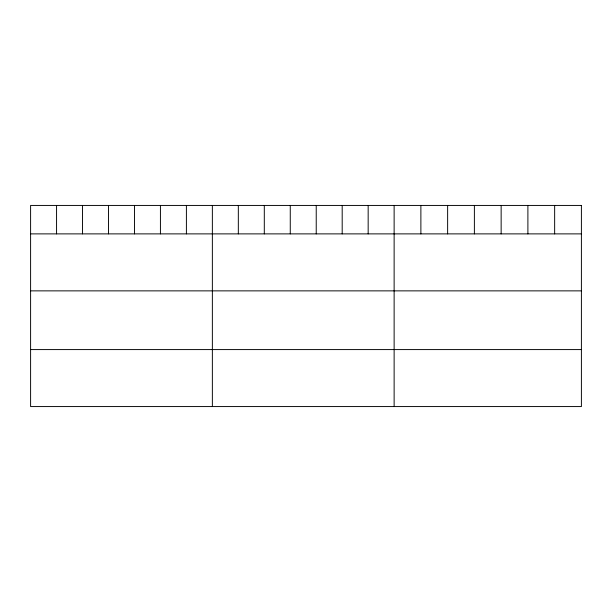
<?xml version="1.0" encoding="UTF-8"?>
<svg xmlns="http://www.w3.org/2000/svg" width="612" height="612" viewBox="0 0 612 612"><rect width="100%" height="100%" fill="white"/><g stroke="black" fill="none" stroke-linecap="round" stroke-linejoin="round"><path stroke-width="0.92" d="M30.6 233.883L581.4 233.883M30.6 290.868L581.4 290.868M30.6 349.582L581.4 349.582M554.648 205.433L554.648 233.883M527.896 205.433L527.896 233.883M501.144 205.433L501.144 233.883M474.384 205.433L474.384 233.883M447.632 205.433L447.632 233.883M420.88 205.433L420.88 233.883M394.128 205.433L394.128 406.567M368.164 205.433L368.164 233.883M342.192 205.433L342.192 233.883M316.228 205.433L316.228 233.883M290.264 205.433L290.264 233.883M264.3 205.433L264.3 233.883M238.328 205.433L238.328 233.883M212.364 205.433L212.364 406.567M186.4 205.433L186.4 233.883M160.428 205.433L160.428 233.883M134.464 205.433L134.464 233.883M108.5 205.433L108.5 233.883M82.536 205.433L82.536 233.883M56.564 205.433L56.564 233.883M581.4 205.433L30.6 205.433L30.6 406.567L581.4 406.567L581.4 205.433"/></g></svg>
